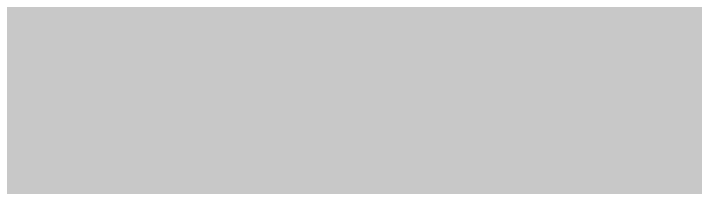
# Model space of a CAD drawing. Header units: millimetres. Extents: x 63432 to 177405, y -1987 to 27578.
# Drawn here: x 100720.49 to 100722.015, y 9170.008 to 9170.404 of the extents above; entities that cross this region are included whole.
import ezdxf

# ---------------------------------------------------------------- set-up
doc = ezdxf.new("R2010")
doc.units = ezdxf.units.MM
doc.layers.add('Знаки', color=7, linetype='Continuous', lineweight=9)

# ---------------------------------------------------------------- blocks, each defined once
blk = doc.blocks.new('Зашивка_ торцевая панель - Зашивка_ торцевая панель-V60-Развертка 3_12-1')
at = {"layer": 'Знаки'}
h = blk.add_hatch(color=256, dxfattribs=at)
h.paths.add_polyline_path([(67111.7841, 8529.6923), (67135.7841, 8562.4051), (67135.7841, 8655.2001), (67111.7841, 8573.8442), (67111.7841, 8545.2238)])
h.paths.add_polyline_path([(67135.7841, 9008.566), (67135.7841, 9070.4695), (67111.7841, 9122.6434), (67111.7841, 9093.1897), (67122.9621, 9053.7761)])
h.paths.add_polyline_path([(67135.7841, 9149.1936), (67135.7841, 9152.3908), (67111.7841, 9161.6215), (67111.7841, 9160.1003), (67135.2912, 9149.4176)])
h.paths.add_polyline_path([(67135.7841, 9160.337), (67135.7841, 9160.639), (67129.1292, 9161.7416)])
h.paths.add_polyline_path([(67135.7841, 9170), (67135.7841, 9200), (67111.7841, 9199.945), (67111.7841, 9170), (67128.41, 9170)])

msp = doc.modelspace()

# ---------------------------------------------------------------- block references
at = {"layer": 'Знаки'}
msp.add_blockref('Зашивка_ торцевая панель - Зашивка_ торцевая панель-V60-Развертка 3_12-1', (33607.1816, 0), dxfattribs=at)

doc.saveas('drawing.dxf')
